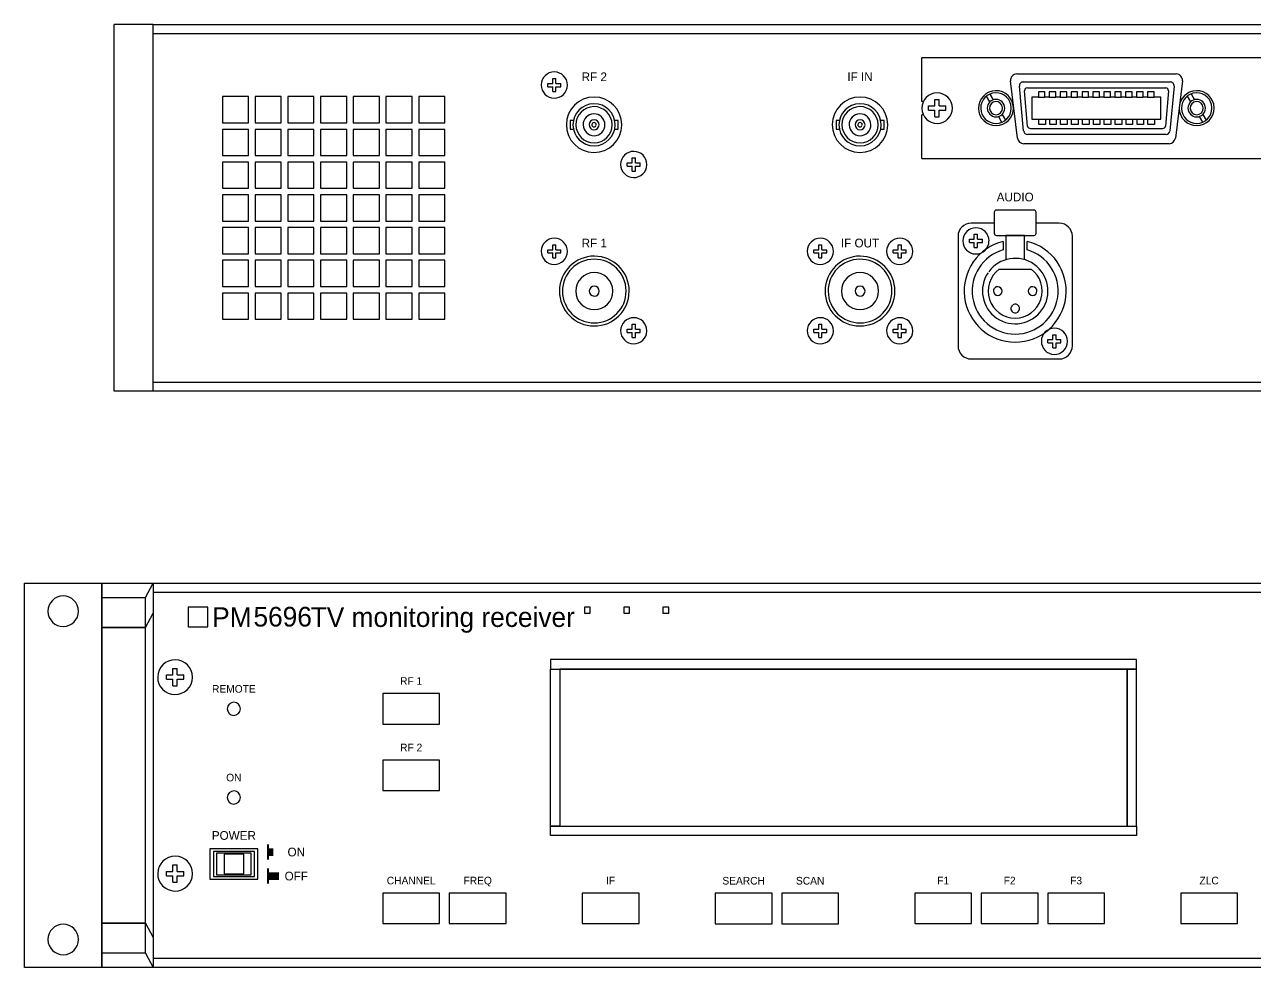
# Model space of a CAD drawing. Extents: x 10 to 492, y 18 to 234.
# Drawn here: x 10 to 291.9, y 18 to 234 of the extents above; entities that cross this region are included whole.
import ezdxf
from ezdxf.enums import TextEntityAlignment as Align

# ---------------------------------------------------------------- set-up
doc = ezdxf.new("R2010")
doc.units = 0
for name, color, linetype in [('KOMPONENT', 10, 'CONTINUOUS'), ('MAERKER', 5, 'CONTINUOUS'), ('RAMMEN', 6, 'CONTINUOUS'), ('TEKST', 7, 'CONTINUOUS')]:
    doc.layers.add(name, color=color, linetype=linetype)

# ---------------------------------------------------------------- blocks, each defined once
blk = doc.blocks.new('KNAP-ON')
at = {"layer": 'KOMPONENT', "color": 0}
for p, q in [((-5.5, 3.5), (-5.5, -3.5)), ((5.5, 3.5), (-5.5, 3.5)), ((-4.7, 2.85), (-4.7, -2.85)), ((4.7, 2.85), (-4.7, 2.85)), ((4.7, -2.85), (4.7, 2.85)), ((5.5, -3.5), (5.5, 3.5)), ((-4, 2.5), (-4, -2.5)), ((4, 2.5), (-4, 2.5)), ((-2.25, 2.25), (-2.25, -2.25)), ((2.25, 2.25), (-2.25, 2.25)), ((2.25, -2.25), (2.25, 2.25)), ((4, -2.5), (4, 2.5)), ((-4, -2.5), (4, -2.5)), ((-2.25, -2.25), (2.25, -2.25)), ((-5.5, -3.5), (5.5, -3.5)), ((-4.7, -2.85), (4.7, -2.85))]:
    blk.add_line(p, q, dxfattribs=at)
blk = doc.blocks.new('B')
at = {"layer": 'TEKST', "color": 0}
for s, p in [('RF 2', (0.06, 10)), ('IF IN', (60.96, 10)), ('VIDEO', (205.74, -13.24)), ('SYNC', (231.14, -13.24)), ('ZLC IN', (256.54, -13.24)), ('AUDIO', (96.52, -17.55)), ('RF 1', (0.06, -28.1)), ('IF OUT', (60.96, -28.1))]:
    blk.add_text(s, height=2, dxfattribs=at).set_placement(p, align=Align.CENTER)

msp = doc.modelspace()

# ---------------------------------------------------------------- linework, layer by layer
at = {"layer": 'KOMPONENT', "color": 0}
for p, q in [((39.5, 234), (30.5, 234)), ((215.63, 216.36), (215.63, 226.36)), ((330.63, 226.36), (215.63, 226.36)), ((237.39, 222.71), (273.91, 222.71)), ((237.55, 207.99), (235.95, 221.08)), ((238.97, 209.63), (238, 219.88)), ((238.87, 220.86), (272.57, 220.86)), ((273.43, 219.88), (272.47, 209.63)), ((275.35, 221.08), (273.75, 207.99)), ((55.32, 217.5), (55.32, 211.5)), ((61.32, 217.5), (55.32, 217.5)), ((61.32, 211.5), (61.32, 217.5)), ((62.82, 217.5), (62.82, 211.5)), ((68.82, 217.5), (62.82, 217.5)), ((68.82, 211.5), (68.82, 217.5)), ((70.32, 217.5), (70.32, 211.5)), ((76.32, 217.5), (70.32, 217.5)), ((76.32, 211.5), (76.32, 217.5)), ((77.82, 217.5), (77.82, 211.5)), ((83.82, 217.5), (77.82, 217.5)), ((83.82, 211.5), (83.82, 217.5)), ((85.32, 217.5), (85.32, 211.5)), ((91.32, 217.5), (85.32, 217.5)), ((91.32, 211.5), (91.32, 217.5)), ((92.82, 217.5), (92.82, 211.5)), ((98.82, 217.5), (92.82, 217.5)), ((98.82, 211.5), (98.82, 217.5)), ((100.32, 217.5), (100.32, 211.5)), ((106.32, 217.5), (100.32, 217.5)), ((106.32, 211.5), (106.32, 217.5)), ((231.21, 216.27), (230.43, 217.58)), ((232.07, 216.78), (231.28, 218.09)), ((239.89, 210.75), (239.19, 218.82)), ((242.35, 217.36), (240.88, 217.36)), ((240.88, 217.36), (240.88, 212.36)), ((242.35, 218.61), (242.35, 217.36)), ((243.85, 218.61), (242.35, 218.61)), ((242.35, 217.36), (243.85, 217.36)), ((243.85, 217.36), (243.85, 218.61)), ((244.85, 217.36), (243.85, 217.36)), ((246.35, 218.61), (244.85, 218.61)), ((244.85, 218.61), (244.85, 217.36)), ((244.85, 217.36), (246.35, 217.36)), ((246.35, 217.36), (246.35, 218.61)), ((247.35, 217.36), (246.35, 217.36)), ((248.85, 218.61), (247.35, 218.61)), ((247.35, 218.61), (247.35, 217.36)), ((247.35, 217.36), (248.85, 217.36)), ((248.85, 217.36), (248.85, 218.61)), ((249.85, 217.36), (248.85, 217.36)), ((251.35, 218.61), (249.85, 218.61)), ((249.85, 218.61), (249.85, 217.36)), ((249.85, 217.36), (251.35, 217.36)), ((251.35, 217.36), (251.35, 218.61)), ((252.35, 217.36), (251.35, 217.36)), ((253.85, 218.61), (252.35, 218.61)), ((252.35, 218.61), (252.35, 217.36)), ((252.35, 217.36), (253.85, 217.36)), ((253.85, 217.36), (253.85, 218.61)), ((254.85, 217.36), (253.85, 217.36)), ((256.35, 218.61), (254.85, 218.61)), ((254.85, 218.61), (254.85, 217.36)), ((254.85, 217.36), (256.35, 217.36)), ((256.35, 217.36), (256.35, 218.61)), ((257.35, 217.36), (256.35, 217.36)), ((258.85, 218.61), (257.35, 218.61)), ((257.35, 218.61), (257.35, 217.36)), ((257.35, 217.36), (258.85, 217.36)), ((258.85, 217.36), (258.85, 218.61)), ((259.85, 217.36), (258.85, 217.36)), ((261.35, 218.61), (259.85, 218.61)), ((259.85, 218.61), (259.85, 217.36)), ((259.85, 217.36), (261.35, 217.36)), ((261.35, 217.36), (261.35, 218.61)), ((262.35, 217.36), (261.35, 217.36)), ((263.85, 218.61), (262.35, 218.61)), ((262.35, 218.61), (262.35, 217.36)), ((262.35, 217.36), (263.85, 217.36)), ((263.85, 217.36), (263.85, 218.61)), ((264.85, 217.36), (263.85, 217.36)), ((266.35, 218.61), (264.85, 218.61)), ((264.85, 218.61), (264.85, 217.36)), ((264.85, 217.36), (266.35, 217.36)), ((266.35, 217.36), (266.35, 218.61)), ((267.35, 217.36), (266.35, 217.36)), ((268.85, 218.61), (267.35, 218.61)), ((267.35, 218.61), (267.35, 217.36)), ((267.35, 217.36), (268.85, 217.36)), ((268.85, 217.36), (268.85, 218.61)), ((270.38, 217.36), (268.85, 217.36)), ((270.38, 212.36), (270.38, 217.36)), ((272.14, 218.82), (271.45, 210.75)), ((276.47, 217.61), (277.23, 216.29)), ((277.33, 218.11), (278.1, 216.79)), ((55.32, 211.5), (61.32, 211.5)), ((62.82, 211.5), (68.82, 211.5)), ((70.32, 211.5), (76.32, 211.5)), ((77.82, 211.5), (83.82, 211.5)), ((85.32, 211.5), (91.32, 211.5)), ((92.82, 211.5), (98.82, 211.5)), ((100.32, 211.5), (106.32, 211.5)), ((215.63, 203.36), (215.63, 213.36)), ((233.17, 212.93), (233.93, 211.61)), ((234.03, 213.43), (234.8, 212.11)), ((240.88, 212.36), (242.45, 212.36)), ((242.45, 212.36), (243.95, 212.36)), ((242.45, 211.11), (242.45, 212.36)), ((243.95, 212.36), (244.95, 212.36)), ((243.95, 212.36), (243.95, 211.11)), ((244.95, 211.11), (244.95, 212.36)), ((244.95, 212.36), (246.45, 212.36)), ((246.45, 212.36), (247.45, 212.36)), ((246.45, 212.36), (246.45, 211.11)), ((247.45, 211.11), (247.45, 212.36)), ((247.45, 212.36), (248.95, 212.36)), ((248.95, 212.36), (249.95, 212.36)), ((248.95, 212.36), (248.95, 211.11)), ((249.95, 211.11), (249.95, 212.36)), ((249.95, 212.36), (251.45, 212.36)), ((251.45, 212.36), (252.45, 212.36)), ((251.45, 212.36), (251.45, 211.11)), ((252.45, 211.11), (252.45, 212.36)), ((252.45, 212.36), (253.95, 212.36)), ((253.95, 212.36), (254.95, 212.36)), ((253.95, 212.36), (253.95, 211.11)), ((254.95, 211.11), (254.95, 212.36)), ((254.95, 212.36), (256.45, 212.36)), ((256.45, 212.36), (257.45, 212.36)), ((256.45, 212.36), (256.45, 211.11)), ((257.45, 211.11), (257.45, 212.36)), ((257.45, 212.36), (258.95, 212.36)), ((258.95, 212.36), (259.95, 212.36)), ((258.95, 212.36), (258.95, 211.11)), ((259.95, 211.11), (259.95, 212.36)), ((259.95, 212.36), (261.45, 212.36)), ((261.45, 212.36), (262.45, 212.36)), ((261.45, 212.36), (261.45, 211.11)), ((262.45, 211.11), (262.45, 212.36)), ((262.45, 212.36), (263.95, 212.36)), ((263.95, 212.36), (264.95, 212.36)), ((263.95, 212.36), (263.95, 211.11)), ((264.95, 211.11), (264.95, 212.36)), ((264.95, 212.36), (266.45, 212.36)), ((266.45, 212.36), (267.45, 212.36)), ((266.45, 212.36), (266.45, 211.11)), ((267.45, 211.11), (267.45, 212.36)), ((267.45, 212.36), (268.95, 212.36)), ((268.95, 212.36), (270.38, 212.36)), ((268.95, 212.36), (268.95, 211.11)), ((279.17, 212.93), (279.93, 211.61)), ((280.03, 213.43), (280.8, 212.11)), ((55.32, 210), (55.32, 204)), ((61.32, 210), (55.32, 210)), ((61.32, 204), (61.32, 210)), ((62.82, 210), (62.82, 204)), ((68.82, 210), (62.82, 210)), ((68.82, 204), (68.82, 210)), ((70.32, 210), (70.32, 204)), ((76.32, 210), (70.32, 210)), ((76.32, 204), (76.32, 210)), ((77.82, 210), (77.82, 204)), ((83.82, 210), (77.82, 210)), ((83.82, 204), (83.82, 210)), ((85.32, 210), (85.32, 204)), ((91.32, 210), (85.32, 210)), ((91.32, 204), (91.32, 210)), ((92.82, 210), (92.82, 204)), ((98.82, 210), (92.82, 210)), ((98.82, 204), (98.82, 210)), ((100.32, 210), (100.32, 204)), ((106.32, 210), (100.32, 210)), ((106.32, 204), (106.32, 210)), ((271.6, 208.86), (239.83, 208.86)), ((243.95, 211.11), (242.45, 211.11)), ((246.45, 211.11), (244.95, 211.11)), ((248.95, 211.11), (247.45, 211.11)), ((251.45, 211.11), (249.95, 211.11)), ((253.95, 211.11), (252.45, 211.11)), ((256.45, 211.11), (254.95, 211.11)), ((258.95, 211.11), (257.45, 211.11)), ((261.45, 211.11), (259.95, 211.11)), ((263.95, 211.11), (262.45, 211.11)), ((266.45, 211.11), (264.95, 211.11)), ((268.95, 211.11), (267.45, 211.11)), ((272.3, 206.71), (239, 206.71)), ((55.32, 204), (61.32, 204)), ((62.82, 204), (68.82, 204)), ((70.32, 204), (76.32, 204)), ((77.82, 204), (83.82, 204)), ((85.32, 204), (91.32, 204)), ((92.82, 204), (98.82, 204)), ((100.32, 204), (106.32, 204)), ((215.63, 203.36), (330.63, 203.36)), ((55.32, 202.5), (55.32, 196.5)), ((61.32, 202.5), (55.32, 202.5)), ((61.32, 196.5), (61.32, 202.5)), ((62.82, 202.5), (62.82, 196.5)), ((68.82, 202.5), (62.82, 202.5)), ((68.82, 196.5), (68.82, 202.5)), ((70.32, 202.5), (70.32, 196.5)), ((76.32, 202.5), (70.32, 202.5)), ((76.32, 196.5), (76.32, 202.5)), ((77.82, 202.5), (77.82, 196.5)), ((83.82, 202.5), (77.82, 202.5)), ((83.82, 196.5), (83.82, 202.5)), ((85.32, 202.5), (85.32, 196.5)), ((91.32, 202.5), (85.32, 202.5)), ((91.32, 196.5), (91.32, 202.5)), ((92.82, 202.5), (92.82, 196.5)), ((98.82, 202.5), (92.82, 202.5)), ((98.82, 196.5), (98.82, 202.5)), ((100.32, 202.5), (100.32, 196.5)), ((106.32, 202.5), (100.32, 202.5)), ((106.32, 196.5), (106.32, 202.5)), ((55.32, 196.5), (61.32, 196.5)), ((55.32, 195), (55.32, 189)), ((61.32, 195), (55.32, 195)), ((61.32, 189), (61.32, 195)), ((62.82, 196.5), (68.82, 196.5)), ((62.82, 195), (62.82, 189)), ((68.82, 195), (62.82, 195)), ((68.82, 189), (68.82, 195)), ((70.32, 196.5), (76.32, 196.5)), ((70.32, 195), (70.32, 189)), ((76.32, 195), (70.32, 195)), ((76.32, 189), (76.32, 195)), ((77.82, 196.5), (83.82, 196.5)), ((77.82, 195), (77.82, 189)), ((83.82, 195), (77.82, 195)), ((83.82, 189), (83.82, 195)), ((85.32, 196.5), (91.32, 196.5)), ((85.32, 195), (85.32, 189)), ((91.32, 195), (85.32, 195)), ((91.32, 189), (91.32, 195)), ((92.82, 196.5), (98.82, 196.5)), ((92.82, 195), (92.82, 189)), ((98.82, 195), (92.82, 195)), ((98.82, 189), (98.82, 195)), ((100.32, 196.5), (106.32, 196.5)), ((100.32, 195), (100.32, 189)), ((106.32, 195), (100.32, 195)), ((106.32, 189), (106.32, 195)), ((55.32, 189), (61.32, 189)), ((62.82, 189), (68.82, 189)), ((70.32, 189), (76.32, 189)), ((77.82, 189), (83.82, 189)), ((85.32, 189), (91.32, 189)), ((92.82, 189), (98.82, 189)), ((100.32, 189), (106.32, 189)), ((232.23, 191), (232.23, 186.2)), ((241.33, 191.5), (232.73, 191.5)), ((241.83, 186.2), (241.83, 191)), ((55.32, 187.5), (55.32, 181.5)), ((61.32, 187.5), (55.32, 187.5)), ((61.32, 181.5), (61.32, 187.5)), ((62.82, 187.5), (62.82, 181.5)), ((68.82, 187.5), (62.82, 187.5)), ((68.82, 181.5), (68.82, 187.5)), ((70.32, 187.5), (70.32, 181.5)), ((76.32, 187.5), (70.32, 187.5)), ((76.32, 181.5), (76.32, 187.5)), ((77.82, 187.5), (77.82, 181.5)), ((83.82, 187.5), (77.82, 187.5)), ((83.82, 181.5), (83.82, 187.5)), ((85.32, 187.5), (85.32, 181.5)), ((91.32, 187.5), (85.32, 187.5)), ((91.32, 181.5), (91.32, 187.5)), ((92.82, 187.5), (92.82, 181.5)), ((98.82, 187.5), (92.82, 187.5)), ((98.82, 181.5), (98.82, 187.5)), ((100.32, 187.5), (100.32, 181.5)), ((106.32, 187.5), (100.32, 187.5)), ((106.32, 181.5), (106.32, 187.5)), ((232.23, 188.5), (226.93, 188.5)), ((247.13, 188.5), (241.83, 188.5)), ((223.93, 185.5), (223.93, 160.4)), ((232.73, 185.7), (241.33, 185.7)), ((234.88, 185.7), (234.88, 180.14)), ((239.18, 185.7), (234.88, 185.7)), ((239.18, 180.14), (239.18, 185.7)), ((250.13, 160.4), (250.13, 185.5)), ((55.32, 181.5), (61.32, 181.5)), ((62.82, 181.5), (68.82, 181.5)), ((70.32, 181.5), (76.32, 181.5)), ((77.82, 181.5), (83.82, 181.5)), ((85.32, 181.5), (91.32, 181.5)), ((92.82, 181.5), (98.82, 181.5)), ((100.32, 181.5), (106.32, 181.5)), ((55.32, 180), (55.32, 174)), ((61.32, 180), (55.32, 180)), ((61.32, 174), (61.32, 180)), ((62.82, 180), (62.82, 174)), ((68.82, 180), (62.82, 180)), ((68.82, 174), (68.82, 180)), ((70.32, 180), (70.32, 174)), ((76.32, 180), (70.32, 180)), ((76.32, 174), (76.32, 180)), ((77.82, 180), (77.82, 174)), ((83.82, 180), (77.82, 180)), ((83.82, 174), (83.82, 180)), ((85.32, 180), (85.32, 174)), ((91.32, 180), (85.32, 180)), ((91.32, 174), (91.32, 180)), ((92.82, 180), (92.82, 174)), ((98.82, 180), (92.82, 180)), ((98.82, 174), (98.82, 180)), ((100.32, 180), (100.32, 174)), ((106.32, 180), (100.32, 180)), ((106.32, 174), (106.32, 180)), ((55.32, 174), (61.32, 174)), ((61.32, 172.5), (55.32, 172.5)), ((55.32, 172.5), (55.32, 166.5)), ((61.32, 166.5), (61.32, 172.5)), ((62.82, 174), (68.82, 174)), ((62.82, 172.5), (62.82, 166.5)), ((68.82, 172.5), (62.82, 172.5)), ((68.82, 166.5), (68.82, 172.5)), ((70.32, 174), (76.32, 174)), ((70.32, 172.5), (70.32, 166.5)), ((76.32, 172.5), (70.32, 172.5)), ((76.32, 166.5), (76.32, 172.5)), ((77.82, 174), (83.82, 174)), ((77.82, 172.5), (77.82, 166.5)), ((83.82, 172.5), (77.82, 172.5)), ((83.82, 166.5), (83.82, 172.5)), ((85.32, 174), (91.32, 174)), ((85.32, 172.5), (85.32, 166.5)), ((91.32, 172.5), (85.32, 172.5)), ((91.32, 166.5), (91.32, 172.5)), ((92.82, 174), (98.82, 174)), ((92.82, 172.5), (92.82, 166.5)), ((98.82, 172.5), (92.82, 172.5)), ((98.82, 166.5), (98.82, 172.5)), ((100.32, 174), (106.32, 174)), ((100.32, 172.5), (100.32, 166.5)), ((106.32, 172.5), (100.32, 172.5)), ((106.32, 166.5), (106.32, 172.5)), ((55.32, 166.5), (61.32, 166.5)), ((62.82, 166.5), (68.82, 166.5)), ((70.32, 166.5), (76.32, 166.5)), ((77.82, 166.5), (83.82, 166.5)), ((85.32, 166.5), (91.32, 166.5)), ((92.82, 166.5), (98.82, 166.5)), ((100.32, 166.5), (106.32, 166.5)), ((226.93, 157.4), (247.13, 157.4)), ((39.5, 150), (30.5, 150)), ((10, 18), (10, 106)), ((10, 106), (27.7, 106)), ((27.7, 106), (39.5, 106)), ((27.7, 106), (27.7, 18)), ((39.5, 106), (39.5, 18)), ((39.5, 106), (462.5, 106)), ((27.7, 102.75), (37.7, 102.75)), ((37.7, 21.25), (37.7, 102.75)), ((39.5, 104), (462.5, 104)), ((39.5, 104), (39.5, 20)), ((262.66, 86.35), (132.66, 86.35)), ((132.66, 86.35), (132.66, 50.35)), ((262.66, 50.35), (262.66, 86.35)), ((105.1, 80.74), (92.1, 80.74)), ((92.1, 80.74), (92.1, 73.74)), ((105.1, 73.74), (105.1, 80.74)), ((92.1, 73.74), (105.1, 73.74)), ((105.1, 65.5), (92.1, 65.5)), ((92.1, 65.5), (92.1, 58.5)), ((105.1, 58.5), (105.1, 65.5)), ((92.1, 58.5), (105.1, 58.5)), ((132.66, 50.35), (262.66, 50.35)), ((63.46, 45.18), (52.46, 45.18)), ((52.46, 45.18), (52.46, 38.18)), ((63.46, 38.18), (63.46, 45.18)), ((52.46, 38.18), (63.46, 38.18)), ((105.1, 35.02), (92.1, 35.02)), ((92.1, 35.02), (92.1, 28.02)), ((105.1, 28.02), (105.1, 35.02)), ((120.34, 35.02), (107.34, 35.02)), ((107.34, 35.02), (107.34, 28.02)), ((120.34, 28.02), (120.34, 35.02)), ((150.82, 35.02), (137.82, 35.02)), ((137.82, 35.02), (137.82, 28.02)), ((150.82, 28.02), (150.82, 35.02)), ((168.3, 34.98), (168.3, 27.98)), ((181.3, 34.98), (168.3, 34.98)), ((181.3, 27.98), (181.3, 34.98)), ((196.54, 34.98), (183.54, 34.98)), ((183.54, 34.98), (183.54, 27.98)), ((196.54, 27.98), (196.54, 34.98)), ((214.02, 35.02), (214.02, 28.02)), ((227.02, 35.02), (214.02, 35.02)), ((227.02, 28.02), (227.02, 35.02)), ((229.26, 35.02), (229.26, 28.02)), ((242.26, 35.02), (229.26, 35.02)), ((242.26, 28.02), (242.26, 35.02)), ((257.5, 35.02), (244.5, 35.02)), ((244.5, 35.02), (244.5, 28.02)), ((257.5, 28.02), (257.5, 35.02)), ((287.98, 35.02), (274.98, 35.02)), ((274.98, 35.02), (274.98, 28.02)), ((287.98, 28.02), (287.98, 35.02)), ((92.1, 28.02), (105.1, 28.02)), ((107.34, 28.02), (120.34, 28.02)), ((137.82, 28.02), (150.82, 28.02)), ((168.3, 27.98), (181.3, 27.98)), ((183.54, 27.98), (196.54, 27.98)), ((214.02, 28.02), (227.02, 28.02)), ((229.26, 28.02), (242.26, 28.02)), ((244.5, 28.02), (257.5, 28.02)), ((274.98, 28.02), (287.98, 28.02)), ((37.7, 21.25), (27.7, 21.25)), ((27.7, 18), (10, 18)), ((39.5, 18), (27.7, 18)), ((462.5, 18), (39.5, 18))]:
    msp.add_line(p, q, dxfattribs=at)
for points in [[(30.5, 150), (30.5, 234)], [(39.5, 234), (462.5, 234)], [(39.5, 150), (39.5, 234)], [(39.5, 232), (462.5, 232)], [(129.91, 220.53), (131.04, 220.53)], [(129.91, 219.78), (129.91, 220.53)], [(131.04, 220.53), (131.04, 221.65)], [(131.04, 221.65), (131.79, 221.65)], [(131.79, 220.53), (131.79, 221.65)], [(131.79, 220.53), (132.91, 220.53)], [(132.91, 219.78), (132.91, 220.53)], [(129.91, 219.78), (131.04, 219.78)], [(131.04, 218.65), (131.04, 219.78)], [(131.04, 218.65), (131.79, 218.65)], [(131.79, 219.78), (132.91, 219.78)], [(131.79, 218.65), (131.79, 219.78)], [(239.82, 219.52), (271.52, 219.52)], [(215.97, 216.36), (215.63, 216.36)], [(217.13, 214.36), (217.13, 215.36)], [(217.13, 215.36), (218.63, 215.36)], [(217.13, 214.36), (218.63, 214.36)], [(218.63, 216.86), (219.63, 216.86)], [(218.63, 215.36), (218.63, 216.86)], [(218.63, 212.86), (218.63, 214.36)], [(219.63, 215.36), (219.63, 216.86)], [(219.63, 215.36), (221.13, 215.36)], [(219.63, 212.86), (219.63, 214.36)], [(219.63, 214.36), (221.13, 214.36)], [(221.13, 214.36), (221.13, 215.36)], [(215.97, 213.36), (215.63, 213.36)], [(218.63, 212.86), (219.63, 212.86)], [(240.51, 210.2), (270.83, 210.2)], [(149.24, 202.32), (149.24, 203.45)], [(149.24, 203.45), (149.99, 203.45)], [(149.99, 202.32), (149.99, 203.45)], [(148.11, 202.32), (149.24, 202.32)], [(148.11, 201.57), (148.11, 202.32)], [(148.11, 201.57), (149.24, 201.57)], [(149.24, 200.45), (149.24, 201.57)], [(149.24, 200.45), (149.99, 200.45)], [(149.99, 202.32), (151.11, 202.32)], [(149.99, 201.57), (151.11, 201.57)], [(149.99, 200.45), (149.99, 201.57)], [(151.11, 201.57), (151.11, 202.32)], [(131.04, 182.43), (131.04, 183.55)], [(131.04, 183.55), (131.79, 183.55)], [(131.79, 182.43), (131.79, 183.55)], [(192, 182.43), (192, 183.55)], [(192, 183.55), (192.75, 183.55)], [(192.75, 182.43), (192.75, 183.55)], [(210.2, 182.43), (210.2, 183.55)], [(210.2, 183.55), (210.95, 183.55)], [(210.95, 182.43), (210.95, 183.55)], [(226.53, 184.82), (227.66, 184.82)], [(226.53, 184.07), (226.53, 184.82)], [(226.53, 184.07), (227.66, 184.07)], [(227.66, 184.82), (227.66, 185.95)], [(227.66, 185.95), (228.41, 185.95)], [(227.66, 182.95), (227.66, 184.07)], [(228.41, 184.82), (228.41, 185.95)], [(228.41, 184.82), (229.53, 184.82)], [(228.41, 184.07), (229.53, 184.07)], [(228.41, 182.95), (228.41, 184.07)], [(229.53, 184.07), (229.53, 184.82)], [(234.28, 184.32), (234.28, 182.41)], [(239.78, 182.41), (239.78, 184.32)], [(129.91, 182.43), (131.04, 182.43)], [(129.91, 181.68), (129.91, 182.43)], [(129.91, 181.68), (131.04, 181.68)], [(131.04, 180.55), (131.04, 181.68)], [(131.04, 180.55), (131.79, 180.55)], [(131.79, 182.43), (132.91, 182.43)], [(131.79, 181.68), (132.91, 181.68)], [(131.79, 180.55), (131.79, 181.68)], [(132.91, 181.68), (132.91, 182.43)], [(190.87, 182.43), (192, 182.43)], [(190.87, 181.68), (190.87, 182.43)], [(190.87, 181.68), (192, 181.68)], [(192, 180.55), (192, 181.68)], [(192, 180.55), (192.75, 180.55)], [(192.75, 182.43), (193.87, 182.43)], [(192.75, 181.68), (193.87, 181.68)], [(192.75, 180.55), (192.75, 181.68)], [(193.87, 181.68), (193.87, 182.43)], [(209.07, 182.43), (210.2, 182.43)], [(209.07, 181.68), (209.07, 182.43)], [(209.07, 181.68), (210.2, 181.68)], [(210.2, 180.55), (210.2, 181.68)], [(210.2, 180.55), (210.95, 180.55)], [(210.95, 182.43), (212.07, 182.43)], [(210.95, 181.68), (212.07, 181.68)], [(210.95, 180.55), (210.95, 181.68)], [(212.07, 181.68), (212.07, 182.43)], [(227.66, 182.95), (228.41, 182.95)], [(233.36, 177.95), (240.7, 177.95)], [(148.11, 164.22), (149.24, 164.22)], [(148.11, 163.47), (148.11, 164.22)], [(149.24, 164.22), (149.24, 165.35)], [(149.24, 165.35), (149.99, 165.35)], [(149.99, 164.22), (149.99, 165.35)], [(149.99, 164.22), (151.11, 164.22)], [(151.11, 163.47), (151.11, 164.22)], [(190.87, 164.22), (192, 164.22)], [(190.87, 163.47), (190.87, 164.22)], [(192, 164.22), (192, 165.35)], [(192, 165.35), (192.75, 165.35)], [(192.75, 164.22), (192.75, 165.35)], [(192.75, 164.22), (193.87, 164.22)], [(193.87, 163.47), (193.87, 164.22)], [(209.07, 164.22), (210.2, 164.22)], [(209.07, 163.47), (209.07, 164.22)], [(210.2, 164.22), (210.2, 165.35)], [(210.2, 165.35), (210.95, 165.35)], [(210.95, 164.22), (210.95, 165.35)], [(210.95, 164.22), (212.07, 164.22)], [(212.07, 163.47), (212.07, 164.22)], [(148.11, 163.47), (149.24, 163.47)], [(149.24, 162.35), (149.24, 163.47)], [(149.24, 162.35), (149.99, 162.35)], [(149.99, 163.47), (151.11, 163.47)], [(149.99, 162.35), (149.99, 163.47)], [(190.87, 163.47), (192, 163.47)], [(192, 162.35), (192, 163.47)], [(192, 162.35), (192.75, 162.35)], [(192.75, 163.47), (193.87, 163.47)], [(192.75, 162.35), (192.75, 163.47)], [(209.07, 163.47), (210.2, 163.47)], [(210.2, 162.35), (210.2, 163.47)], [(210.2, 162.35), (210.95, 162.35)], [(210.95, 163.47), (212.07, 163.47)], [(210.95, 162.35), (210.95, 163.47)], [(244.53, 161.82), (245.66, 161.82)], [(244.53, 161.07), (244.53, 161.82)], [(244.53, 161.07), (245.66, 161.07)], [(245.66, 161.82), (245.66, 162.95)], [(245.66, 162.95), (246.41, 162.95)], [(245.66, 159.95), (245.66, 161.07)], [(246.41, 161.82), (246.41, 162.95)], [(246.41, 161.82), (247.53, 161.82)], [(246.41, 161.07), (247.53, 161.07)], [(246.41, 159.95), (246.41, 161.07)], [(247.53, 161.07), (247.53, 161.82)], [(245.66, 159.95), (246.41, 159.95)], [(462.5, 152), (39.5, 152)], [(462.5, 150), (39.5, 150)], [(27.7, 18), (27.7, 106)], [(37.7, 102.75), (39.5, 106)], [(37.7, 95.9), (39.5, 99.15)], [(27.7, 95.9), (37.7, 95.9)], [(42.5, 85), (44, 85)], [(42.5, 84), (42.5, 85)], [(44, 85), (44, 86.5)], [(44, 86.5), (45, 86.5)], [(45, 85), (45, 86.5)], [(45, 85), (46.5, 85)], [(46.5, 84), (46.5, 85)], [(42.5, 84), (44, 84)], [(44, 82.5), (44, 84)], [(44, 82.5), (45, 82.5)], [(45, 84), (46.5, 84)], [(45, 82.5), (45, 84)], [(42.5, 40), (44, 40)], [(42.5, 39), (42.5, 40)], [(44, 40), (44, 41.5)], [(44, 41.5), (45, 41.5)], [(45, 40), (45, 41.5)], [(45, 40), (46.5, 40)], [(46.5, 39), (46.5, 40)], [(42.5, 39), (44, 39)], [(44, 37.5), (44, 39)], [(44, 37.5), (45, 37.5)], [(45, 39), (46.5, 39)], [(45, 37.5), (45, 39)], [(37.7, 28.1), (27.7, 28.1)], [(37.7, 28.1), (39.5, 24.85)], [(37.7, 21.25), (39.5, 18)], [(462.5, 20), (39.5, 20)]]:
    msp.add_lwpolyline(points, dxfattribs=at)
at = {"layer": 'KOMPONENT', "color": 0, "linetype": 'CONTINUOUS'}
for points in [[(135.79, 212.05), (135.01, 212.05), (135.01, 210.05)], [(145.23, 210.05), (146.01, 210.05), (146.01, 212.05), (145.23, 212.05)], [(196.75, 212.05), (195.97, 212.05), (195.97, 210.05)], [(206.19, 210.05), (206.97, 210.05), (206.97, 212.05), (206.19, 212.05)], [(135.01, 210.05), (135.79, 210.05)], [(195.97, 210.05), (196.75, 210.05)]]:
    msp.add_lwpolyline(points, dxfattribs=at)
at = {"layer": 'KOMPONENT', "color": 0}
for centre, radius, start, end in [((131.41, 220.15), 3, 0, 358.8769), ((237.39, 221.26), 1.45, 90, 186.9968), ((273.91, 221.26), 1.45, 353.0032, 90), ((238.87, 219.99), 0.873, 90, 186.9968), ((272.57, 219.99), 0.873, 353.0032, 90), ((140.51, 211.05), 6.35, 360, 359.535), ((201.47, 211.05), 6.35, 360, 359.535), ((219.13, 214.86), 3.5, 180.4609, 180), ((232.63, 214.86), 4, 1.4321, 0.0821), ((232.63, 214.86), 3.5, 1.6366, 0.106), ((239.82, 218.89), 0.629, 90, 186.9968), ((271.52, 218.89), 0.629, 353.0032, 90), ((278.63, 214.86), 4, 1.4321, 0.0821), ((278.63, 214.86), 3.5, 1.6366, 0.106), ((232.63, 214.86), 2, 0, 359.0404), ((232.63, 214.86), 1.5, 3.8141, 0.1493), ((278.63, 214.86), 2, 0, 359.0404), ((278.63, 214.86), 1.5, 3.8141, 0.1493), ((239.83, 209.73), 0.873, 186.9968, 270), ((240.51, 210.83), 0.629, 186.9968, 270), ((270.83, 210.83), 0.629, 270, 353.0032), ((271.6, 209.73), 0.873, 270, 353.0032), ((239, 208.17), 1.45, 186.9968, 270), ((272.3, 208.17), 1.45, 270, 353.0032), ((149.61, 201.95), 3, 0, 358.8769), ((232.73, 191), 0.5, 90, 180), ((241.33, 191), 0.5, 0, 90), ((226.93, 185.5), 3, 90, 180), ((228.03, 184.45), 3, 0, 358.8769), ((232.73, 186.2), 0.5, 180, 270), ((241.33, 186.2), 0.5, 270, 0), ((247.13, 185.5), 3, 0, 90), ((131.41, 182.05), 3, 0, 358.8769), ((192.37, 182.05), 3, 0, 358.8769), ((210.57, 182.05), 3, 0, 358.8769), ((237.03, 172.95), 11.7, 103.5941, 76.4059), ((140.57, 172.95), 8, 360, 359.535), ((201.47, 172.95), 8, 360, 359.535), ((237.03, 172.95), 9.85, 106.2117, 73.7883), ((237.03, 172.95), 7.5, 146.0239, 144.0003), ((237.03, 172.95), 6.2, 126.2493, 53.7507), ((233.03, 172.95), 1, 137.6812, 129.8453), ((241.03, 172.95), 1, 138.0141, 130.1747), ((237.03, 168.95), 1, 128.6203, 122.6324), ((149.61, 163.85), 3, 0, 358.8769), ((192.37, 163.85), 3, 0, 358.8769), ((210.57, 163.85), 3, 0, 358.8769), ((246.03, 161.45), 3, 0, 358.8769), ((226.93, 160.4), 3, 180, 270), ((247.13, 160.4), 3, 270, 0), ((18.85, 99.6), 3.5, 180.9022, 180), ((44.5, 84.5), 4, 0, 358.8769), ((57.96, 77.24), 1.5, 0, 358.8769), ((57.96, 56.92), 1.5, 0, 358.8769), ((44.5, 39.5), 4, 0, 358.8769), ((18.85, 24.4), 3.5, 180.9022, 180)]:
    msp.add_arc(centre, radius, start, end, dxfattribs=at)
at = {"layer": 'KOMPONENT', "color": 0, "linetype": 'CONTINUOUS'}
for centre, radius, start, end in [((140.51, 211.05), 4.83, 0.6869, 0.0324), ((140.51, 211.05), 4.15, 0.7991, 0.0369), ((201.47, 211.05), 4.83, 0.6869, 0.0324), ((201.47, 211.05), 4.15, 0.7991, 0.0369), ((140.51, 211.05), 2.5, 1.3379, 0.0632), ((140.51, 211.05), 1.15, 0.1394, 357.3277), ((140.51, 211.05), 0.5, 0.3515, 353.2876), ((201.47, 211.05), 2.5, 1.3379, 0.0632), ((201.47, 211.05), 1.15, 0.1394, 357.3277), ((201.47, 211.05), 0.5, 0.3515, 353.2876), ((140.57, 172.95), 7.3, 0.6869, 0.0324), ((201.47, 172.95), 7.3, 0.6869, 0.0324), ((140.57, 172.95), 4.25, 0.7991, 0.0369), ((201.47, 172.95), 4.25, 0.7991, 0.0369), ((140.57, 172.95), 1.15, 0.1394, 357.3277), ((201.47, 172.95), 1.15, 0.1394, 357.3277)]:
    msp.add_arc(centre, radius, start, end, dxfattribs=at)
at = {"layer": 'MAERKER', "color": 0}
for points in [[(47.5, 96), (52, 96), (52, 100.5), (47.5, 100.5)], [(138.31, 99.15), (139.66, 99.15), (139.66, 100.5), (138.31, 100.5)], [(147.31, 99.15), (148.66, 99.15), (148.66, 100.5), (147.31, 100.5)], [(156.31, 99.15), (157.66, 99.15), (157.66, 100.5), (156.31, 100.5)]]:
    msp.add_lwpolyline(points, close=True, dxfattribs=at)
at = {"layer": 'RAMMEN', "color": 0}
for points in [[(27.7, 28.1), (37.7, 28.1), (37.7, 95.9), (27.7, 95.9)], [(130.5, 86.35), (264.82, 86.35), (264.82, 88.51), (130.5, 88.51)], [(132.66, 50.35), (130.5, 50.35), (130.5, 86.35), (132.66, 86.35)], [(262.66, 50.35), (264.82, 50.35), (264.82, 86.35), (262.66, 86.35)], [(130.5, 50.35), (264.82, 50.35), (264.82, 48.19), (130.5, 48.19)]]:
    msp.add_lwpolyline(points, close=True, dxfattribs=at)
at = {"layer": 'TEKST', "color": 0}
for points, const_width in [([(65.77, 44.43), (67.02, 44.43)], 1.75), ([(65.77, 42.68), (65.77, 46.18)], 0.5), ([(65.77, 38.93), (68.27, 38.93)], 1.75), ([(65.77, 37.18), (65.77, 40.68)], 0.5)]:
    msp.add_lwpolyline(points, dxfattribs=dict(at, const_width=const_width))

# ---------------------------------------------------------------- block references
at = {"layer": 'KOMPONENT', "color": 0}
msp.add_blockref('KNAP-ON', (57.96, 41.68), dxfattribs=at)
at = {"layer": 'TEKST', "color": 0}
msp.add_blockref('B', (140.51, 211.05), dxfattribs=at)

# ---------------------------------------------------------------- texts
for s, p in [('PM', (53, 96)), ('5696', (62.46, 96.1)), ('TV monitoring receiver', (75.58, 96))]:
    msp.add_text(s, height=4.5, dxfattribs=at).set_placement(p)
at = {"layer": 'TEKST', "color": 0, "linetype": 'CONTINUOUS'}
for s, p in [('REMOTE', (57.96, 80.94)), ('ON', (57.96, 60.62))]:
    msp.add_text(s, height=1.75, dxfattribs=at).set_placement(p, align=Align.CENTER)
at = {"layer": 'TEKST', "color": 0}
for s, height, p in [('RF 1', 1.75, (98.6, 82.74)), ('RF 2', 1.75, (98.6, 67.5)), ('POWER', 2, (57.96, 47.23)), ('ON', 2, (72.27, 43.43)), ('OFF', 2, (72.27, 37.93)), ('CHANNEL', 1.75, (98.6, 37.02)), ('FREQ', 1.75, (113.84, 37.02)), ('IF', 1.75, (144.32, 37.02)), ('SEARCH', 1.75, (174.8, 36.98)), ('SCAN', 1.75, (190.04, 36.98)), ('F1', 1.75, (220.52, 37.02)), ('F2', 1.75, (235.76, 37.02)), ('F3', 1.75, (251, 37.02)), ('ZLC', 1.75, (281.48, 37.02))]:
    msp.add_text(s, height=height, dxfattribs=at).set_placement(p, align=Align.CENTER)

doc.saveas('drawing.dxf')
